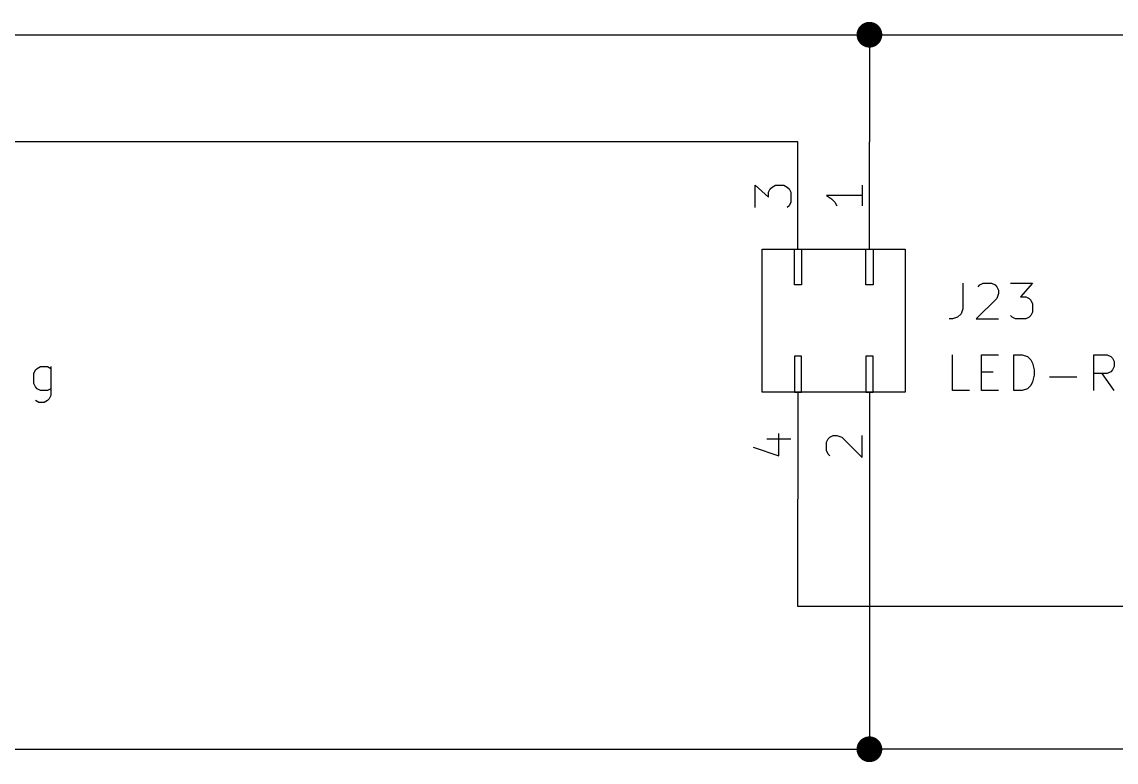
# Model space of a CAD drawing. Extents: x 0.4 to 11.3, y -7.9 to -0.4.
# Drawn here: x 6.964 to 8.495, y -5.968 to -4.932 of the extents above; entities that cross this region are included whole.
import ezdxf

# ---------------------------------------------------------------- set-up
doc = ezdxf.new("R2010")
doc.units = 0
doc.header["$MEASUREMENT"] = 0
for name, color, linetype in [('CYAN2', 4, 'CONTINUOUS'), ('GREEN3', 91, 'CONTINUOUS'), ('LYELLOW', 51, 'CONTINUOUS'), ('RED2', 1, 'CONTINUOUS'), ('RED3', 11, 'CONTINUOUS')]:
    doc.layers.add(name, color=color, linetype=linetype)

msp = doc.modelspace()

# ---------------------------------------------------------------- linework, layer by layer
at = {"layer": 'CYAN2', "linetype": 'CONTINUOUS'}
for p, q in [((8.2806, -5.2978), (8.2806, -5.3335)), ((8.3044, -5.3002), (8.3091, -5.2978)), ((8.3091, -5.2978), (8.321, -5.2978)), ((8.321, -5.2978), (8.3258, -5.3002)), ((8.3472, -5.2978), (8.3782, -5.2978)), ((8.3782, -5.2978), (8.3615, -5.3169)), ((8.302, -5.3026), (8.3044, -5.3002)), ((8.3258, -5.3002), (8.3282, -5.3026)), ((8.3282, -5.3026), (8.3306, -5.3073)), ((8.3306, -5.3121), (8.3282, -5.3192)), ((8.3306, -5.3073), (8.3306, -5.3121)), ((8.3282, -5.3192), (8.2996, -5.3478)), ((8.3615, -5.3169), (8.3687, -5.3169)), ((8.3687, -5.3169), (8.3734, -5.3192)), ((8.3734, -5.3192), (8.3758, -5.3216)), ((8.3758, -5.3216), (8.3782, -5.3264)), ((8.3782, -5.3264), (8.3782, -5.3383)), ((8.2782, -5.3407), (8.2734, -5.3454)), ((8.2806, -5.3335), (8.2782, -5.3407)), ((8.3496, -5.3454), (8.3472, -5.343)), ((8.3758, -5.343), (8.3734, -5.3454)), ((8.3782, -5.3383), (8.3758, -5.343)), ((8.2663, -5.3478), (8.2615, -5.3478)), ((8.2734, -5.3454), (8.2663, -5.3478)), ((8.2996, -5.3478), (8.3306, -5.3478)), ((8.3544, -5.3478), (8.3496, -5.3454)), ((8.3687, -5.3478), (8.3544, -5.3478)), ((8.3734, -5.3454), (8.3687, -5.3478)), ((8.2663, -5.4478), (8.2663, -5.3978)), ((8.3068, -5.4478), (8.3068, -5.3978)), ((8.3068, -5.3978), (8.3306, -5.3978)), ((8.352, -5.4478), (8.352, -5.3978)), ((8.352, -5.3978), (8.3639, -5.3978)), ((8.3639, -5.3978), (8.371, -5.4002)), ((8.371, -5.4002), (8.3758, -5.4049)), ((8.3758, -5.4049), (8.3782, -5.4097)), ((8.4639, -5.4478), (8.4639, -5.3978)), ((8.4639, -5.3978), (8.4829, -5.3978)), ((8.4829, -5.3978), (8.4877, -5.4002)), ((8.4877, -5.4002), (8.4901, -5.4026)), ((8.4901, -5.4026), (8.4925, -5.4073)), ((6.9806, -5.424), (6.9829, -5.4192)), ((6.9829, -5.4192), (6.9853, -5.4169)), ((6.9853, -5.4169), (6.9901, -5.4145)), ((6.9901, -5.4145), (6.9996, -5.4145)), ((6.9996, -5.4145), (7.0044, -5.4169)), ((7.0044, -5.4145), (7.0044, -5.4549)), ((8.3782, -5.4097), (8.3806, -5.4192)), ((8.3806, -5.4192), (8.3806, -5.4264)), ((8.4901, -5.4192), (8.4877, -5.4216)), ((8.4925, -5.4145), (8.4901, -5.4192)), ((8.4925, -5.4073), (8.4925, -5.4145)), ((6.9806, -5.4383), (6.9806, -5.424)), ((8.3068, -5.4216), (8.3234, -5.4216)), ((8.3782, -5.4359), (8.3758, -5.4407)), ((8.3806, -5.4264), (8.3782, -5.4359)), ((8.402, -5.4288), (8.4401, -5.4288)), ((8.4829, -5.424), (8.4639, -5.424)), ((8.4925, -5.4478), (8.4758, -5.424)), ((8.4877, -5.4216), (8.4829, -5.424)), ((6.9829, -5.443), (6.9806, -5.4383)), ((6.9853, -5.4454), (6.9829, -5.443)), ((6.9901, -5.4478), (6.9853, -5.4454)), ((6.9996, -5.4478), (6.9901, -5.4478)), ((7.0044, -5.4454), (6.9996, -5.4478)), ((8.2901, -5.4478), (8.2663, -5.4478)), ((8.3306, -5.4478), (8.3068, -5.4478)), ((8.3639, -5.4478), (8.352, -5.4478)), ((8.371, -5.4454), (8.3639, -5.4478)), ((8.3758, -5.4407), (8.371, -5.4454)), ((6.9877, -5.4645), (6.9829, -5.4621)), ((6.9949, -5.4645), (6.9877, -5.4645)), ((6.9996, -5.4621), (6.9949, -5.4645)), ((7.002, -5.4597), (6.9996, -5.4621)), ((7.0044, -5.4549), (7.002, -5.4597))]:
    msp.add_line(p, q, dxfattribs=at)
at = {"layer": 'GREEN3', "linetype": 'CONTINUOUS'}
for p, q in [((6.55, -4.95), (8.15, -4.95)), ((8.15, -4.95), (8.15, -5.1)), ((8.15, -4.95), (9, -4.95)), ((8.05, -5.1), (6.9, -5.1)), ((8.05, -5.75), (8.05, -5.6)), ((8.15, -5.6), (8.15, -5.95)), ((10.25, -5.75), (8.05, -5.75)), ((6.55, -5.95), (8.15, -5.95)), ((10.25, -5.95), (8.15, -5.95))]:
    msp.add_line(p, q, dxfattribs=at)
at = {"layer": 'GREEN3', "const_width": 0.018}
for points in [[(8.141, -4.95, 1), (8.159, -4.95, 1)], [(8.141, -5.95, 1), (8.159, -5.95, 1)]]:
    msp.add_lwpolyline(points, format="xyb", close=True, dxfattribs=at)
at = {"layer": 'LYELLOW', "linetype": 'CONTINUOUS'}
for p, q in [((8, -5.45), (8, -5.25)), ((8, -5.25), (8.2, -5.25)), ((8.2, -5.25), (8.2, -5.45)), ((8.2, -5.45), (8, -5.45))]:
    msp.add_line(p, q, dxfattribs=at)
at = {"layer": 'RED2', "linetype": 'CONTINUOUS'}
for p, q in [((8.05, -5.25), (8.05, -5.1)), ((8.15, -5.25), (8.15, -5.1)), ((8, -5.45), (8, -5.25)), ((8, -5.25), (8.2, -5.25)), ((8.045, -5.3), (8.045, -5.25)), ((8.045, -5.25), (8.055, -5.25)), ((8.055, -5.25), (8.055, -5.3)), ((8.145, -5.3), (8.145, -5.25)), ((8.145, -5.25), (8.155, -5.25)), ((8.155, -5.25), (8.155, -5.3)), ((8.2, -5.25), (8.2, -5.45)), ((8.055, -5.3), (8.045, -5.3)), ((8.155, -5.3), (8.145, -5.3)), ((8.055, -5.4), (8.045, -5.4)), ((8.045, -5.4), (8.045, -5.45)), ((8.055, -5.45), (8.055, -5.4)), ((8.155, -5.4), (8.145, -5.4)), ((8.145, -5.4), (8.145, -5.45)), ((8.155, -5.45), (8.155, -5.4)), ((8.2, -5.45), (8, -5.45)), ((8.045, -5.45), (8.055, -5.45)), ((8.05, -5.45), (8.05, -5.6)), ((8.145, -5.45), (8.155, -5.45)), ((8.15, -5.45), (8.15, -5.6))]:
    msp.add_line(p, q, dxfattribs=at)
at = {"layer": 'RED3', "linetype": 'CONTINUOUS'}
for p, q in [((7.9899, -5.1917), (7.9899, -5.1607)), ((7.9899, -5.1607), (8.0089, -5.1774)), ((8.0137, -5.1631), (8.0184, -5.1607)), ((8.0184, -5.1607), (8.0304, -5.1607)), ((8.0304, -5.1607), (8.0351, -5.1631)), ((8.1399, -5.1607), (8.1399, -5.1893)), ((8.0089, -5.1702), (8.0113, -5.1655)), ((8.0089, -5.1774), (8.0089, -5.1702)), ((8.0113, -5.1655), (8.0137, -5.1631)), ((8.0351, -5.1631), (8.0375, -5.1655)), ((8.0375, -5.1655), (8.0399, -5.1702)), ((8.0399, -5.1702), (8.0399, -5.1845)), ((8.1399, -5.175), (8.0899, -5.175)), ((8.0899, -5.175), (8.097, -5.1798)), ((8.0375, -5.1893), (8.0351, -5.1917)), ((8.0399, -5.1845), (8.0375, -5.1893)), ((8.097, -5.1798), (8.1018, -5.1845)), ((8.1018, -5.1845), (8.1042, -5.1893)), ((8.0232, -5.5393), (8.0232, -5.5083)), ((8.0946, -5.5131), (8.0994, -5.5107)), ((8.0994, -5.5107), (8.1042, -5.5107)), ((8.1042, -5.5107), (8.1113, -5.5131)), ((8.1399, -5.5417), (8.1399, -5.5107)), ((7.9875, -5.5274), (8.0232, -5.5393)), ((8.0065, -5.5155), (8.0399, -5.5155)), ((8.0899, -5.5202), (8.0923, -5.5155)), ((8.0899, -5.5321), (8.0899, -5.5202)), ((8.0923, -5.5155), (8.0946, -5.5131)), ((8.1113, -5.5131), (8.1399, -5.5417)), ((8.0923, -5.5369), (8.0899, -5.5321)), ((8.0946, -5.5393), (8.0923, -5.5369))]:
    msp.add_line(p, q, dxfattribs=at)

doc.saveas('drawing.dxf')
